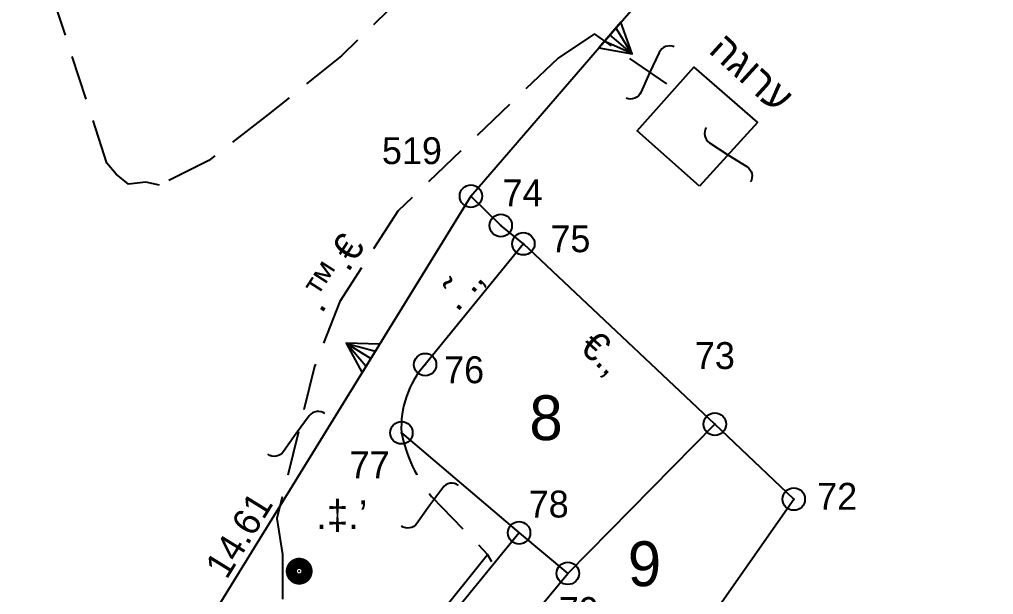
# Model space of a CAD drawing. Header units: feet. Extents: x 199929 to 200372, y 746507 to 746908.
# Drawn here: x 200066.49 to 200093.65, y 746688.47 to 746704.5 of the extents above; entities that cross this region are included whole.
import ezdxf
from ezdxf.enums import TextEntityAlignment as Align

# ---------------------------------------------------------------- set-up
doc = ezdxf.new("R2010")
doc.units = ezdxf.units.FT
doc.header["$LTSCALE"] = 5
doc.header["$MEASUREMENT"] = 0
doc.linetypes.add('HIDDEN', pattern=[0.375, 0.25, -0.125])
doc.layers.get('0').update_dxf_attribs({"linetype": 'CONTINUOUS'})
for name, color, linetype in [('171', 3, 'HIDDEN'), ('1BATIM', 7, 'CONTINUOUS'), ('1EVEN-SAFA', 7, 'HIDDEN'), ('1MADREGOT', 7, 'CONTINUOUS'), ('2NEW_PT', 7, 'CONTINUOUS'), ('2TEURA_PT', 7, 'CONTINUOUS'), ('701_H', 3, 'CONTINUOUS'), ('791', 3, 'CONTINUOUS'), ('8213', 3, 'CONTINUOUS'), ('8213_T', 7, 'CONTINUOUS'), ('GVUL_C51-', 7, 'CONTINUOUS'), ('NUMLOT_AUTO', 7, 'CONTINUOUS'), ('TR_ANOT_FRONTS', 7, 'CONTINUOUS'), ('TR_ANOT_L', 7, 'CONTINUOUS'), ('TR_GUSH_MARKS', 7, 'CONTINUOUS')]:
    doc.layers.add(name, color=color, linetype=linetype)
doc.styles.add('HEBTEXT', font='HEBTXT.shx')
doc.styles.add('TRHEBTXT', font='HEBTXT.SHX')

# ---------------------------------------------------------------- blocks, each defined once
blk = doc.blocks.new('TRP0002')
at = {"linetype": 'Continuous'}
blk.add_circle((0, 0, 3000), 0.5, dxfattribs=at)
blk.add_point((0, 0))
at = {"style": 'TRHEBTXT', "flags": 8}
blk.add_attdef('NAME', text='', height=1.2, dxfattribs=at).set_placement((0, 2.1), align=Align.BOTTOM_CENTER)
blk.add_attdef('HIGHTM', text='', height=1.6, dxfattribs=at).set_placement((-1, 0), align=Align.RIGHT)
blk.add_attdef('HIGHTC', (1, 0), '', height=1.6, dxfattribs=at)
blk.add_attdef('MARK', text='', height=2, dxfattribs=at).set_placement((0, -1.3), align=Align.TOP_CENTER)
blk = doc.blocks.new('8210')
at = {"layer": '2TEURA_PT', "linetype": 'Continuous', "const_width": 0.625}
blk.add_lwpolyline([(-0.4375, 0, 1), (0.4375, 0, 1)], format="xyb", close=True, dxfattribs=at)
at = {"layer": '2TEURA_PT'}
blk.add_point((0, 0), dxfattribs=at)
blk = doc.blocks.new('8213')
at = {"layer": '1BATIM'}
blk.add_blockref('8210', (0, 0), dxfattribs=at)
blk = doc.blocks.new('*X153')
at = {"color": 0}
blk.add_line((200082.5, 746690), (200082.5, 746690), dxfattribs=at)
blk = doc.blocks.new('*X43')
at = {"color": 0}
blk.add_line((200082.5, 746690), (200082.5, 746690), dxfattribs=at)
blk = doc.blocks.new('ANOT1')
at = {"style": 'TRHEBTXT', "flags": 8}
blk.add_attdef('TEXT', text='', height=1.28, dxfattribs=at).set_placement((0, -1.497), align=Align.TOP_CENTER)
blk = doc.blocks.new('ANOT21')
at = {"style": 'TRHEBTXT', "flags": 8}
blk.add_attdef('TEXT', text='', height=1.28, dxfattribs=at).set_placement((-0.022, -1.475), align=Align.TOP_CENTER)
blk = doc.blocks.new('ANOT23')
at = {"style": 'TRHEBTXT', "flags": 8}
blk.add_attdef('TEXT', text='', height=1.28, dxfattribs=at).set_placement((-0.088, -1.453), align=Align.TOP_CENTER)
blk = doc.blocks.new('ANOT105')
blk.add_lwpolyline([(0.255, 1.539, 0.414214), (-0.158, 0.965), (0, 0), (0.184, -0.968, -0.414214), (-0.213, -1.553)], format="xyb")
blk = doc.blocks.new('TR_LOT')
at = {"flags": 8}
blk.add_attdef('LOT', (0, 0), '', height=2, dxfattribs=at)
blk = doc.blocks.new('GUSHMARK')
for p, q in [((-0.025, 0.772), (-0.262, 0.028)), ((0, 0.867), (0, 0)), ((0.023, 0.765), (0.24, 0.036))]:
    blk.add_line(p, q)
at = {"layer": 'TR_GUSH_MARKS'}
blk.add_lwpolyline([(0.501, 0), (0, 0.867), (-0.501, 0)], close=True, dxfattribs=at)
blk = doc.blocks.new('ANOT101')
at = {"xscale": 1.5, "yscale": 1.5, "zscale": 1.5}
blk.add_blockref('GUSHMARK', (0, 0), dxfattribs=at)
blk = doc.blocks.new('TR_FRONT')
at = {"style": 'TRHEBTXT', "flags": 8}
blk.add_attdef('FRONT', text='', height=1.2, dxfattribs=at).set_placement((0, -1), align=Align.TOP_CENTER)

msp = doc.modelspace()

# ---------------------------------------------------------------- linework, layer by layer
at = {"layer": '171'}
for points in [[(200071.77, 746700.57), (200070.39, 746699.88), (200070.01, 746699.97), (200069.53, 746699.91), (200069.19, 746700.19), (200068.93, 746700.5), (200066.49, 746708), (200066.52, 746708.2), (200066.62, 746708.53), (200066.93, 746708.69), (200069.07, 746708.12), (200070.66, 746707.67), (200072.49, 746707.4), (200074.18, 746707.25), (200075.93, 746707.03), (200077.89, 746706.91), (200078.68, 746706.97), (200078.6, 746706.54), (200075.47, 746703.49), (200073.42, 746701.85), (200071.77, 746700.57)], [(200071.77, 746700.57), (200070.39, 746699.88), (200070.01, 746699.97), (200069.53, 746699.91), (200069.19, 746700.19), (200068.93, 746700.5), (200066.49, 746708), (200066.52, 746708.2), (200066.62, 746708.53), (200066.93, 746708.69), (200069.07, 746708.12), (200070.66, 746707.67), (200072.49, 746707.4), (200074.18, 746707.25), (200075.93, 746707.03), (200077.89, 746706.91), (200078.68, 746706.97), (200078.6, 746706.54), (200075.47, 746703.49), (200073.42, 746701.85), (200071.77, 746700.57)], [(200084.54, 746702.71), (200082.52, 746704.1), (200081.51, 746703.43), (200077.04, 746699.16), (200075.42, 746696.64), (200074.72, 746694.83), (200073.67, 746690.59), (200073.82, 746689.59), (200073.82, 746687.5)], [(200084.54, 746702.71), (200082.52, 746704.1), (200081.51, 746703.43), (200077.04, 746699.16), (200075.42, 746696.64), (200074.72, 746694.83), (200073.67, 746690.59), (200073.82, 746689.59), (200073.82, 746687.5)]]:
    msp.add_lwpolyline(points, dxfattribs=at)
at = {"layer": '1BATIM'}
msp.add_line((200078.66, 746685.3), (200081.78, 746689.06), dxfattribs=at)
at = {"layer": '1EVEN-SAFA'}
msp.add_line((200077.98, 746691.2), (200079.54, 746689.59), dxfattribs=at)
msp.add_arc((200081.22, 746693.817), 4.165, 191.595, 218.9312, dxfattribs=at)
at = {"layer": '1MADREGOT'}
for p in [(200077.55, 746687.11), (200079.66, 746689.38)]:
    msp.add_line(p, (200079.54, 746689.59), dxfattribs=at)
at = {"layer": '791'}
msp.add_lwpolyline([(200085.45, 746699.86), (200083.71, 746701.4), (200085.29, 746703.17), (200087.07, 746701.63), (200085.45, 746699.86)], dxfattribs=at)
msp.add_lwpolyline([(200085.45, 746699.86), (200083.71, 746701.4), (200085.29, 746703.17), (200087.07, 746701.63), (200085.45, 746699.86)], dxfattribs=at)
at = {"layer": 'GVUL_C51-'}
for p, q in [((200079.079, 746699.577), (200093.65, 746716.48)), ((200079.079, 746699.577), (200071.41, 746687.138)), ((200079.91, 746698.76), (200079.079, 746699.577)), ((200080.54, 746698.25), (200079.91, 746698.76)), ((200080.54, 746698.25), (200077.8, 746694.88)), ((200085.88, 746693.22), (200080.54, 746698.25)), ((200081.78, 746689.06), (200085.88, 746693.22)), ((200088.08, 746691.13), (200085.88, 746693.22)), ((200077.14, 746692.98), (200080.42, 746690.19)), ((200084.67, 746686.26), (200088.08, 746691.13)), ((200080.42, 746690.19), (200077.36, 746686.44)), ((200080.42, 746690.19), (200081.78, 746689.06))]:
    msp.add_line(p, q, dxfattribs=at)
msp.add_arc((200079.768, 746693.132), 2.632, 138.3816, 183.3072, dxfattribs=at)

# ---------------------------------------------------------------- block references
at = {"layer": '2NEW_PT'}
ref = msp.add_blockref('TRP0002', (200079.079, 746699.577), dxfattribs=dict(at, xscale=0.625, yscale=0.625, zscale=0.625))
ref.add_attrib('NAME', '519', dxfattribs={"layer": '0', "height": 0.75, "style": 'TRHEBTXT', "flags": 8}).set_placement((200077.433, 746700.246), align=Align.BOTTOM_CENTER)
ref = msp.add_blockref('TRP0002', (200079.91, 746698.76), dxfattribs=dict(at, xscale=0.625, yscale=0.625, zscale=0.625))
ref.add_attrib('NAME', '74', dxfattribs={"layer": '0', "height": 0.75, "style": 'TRHEBTXT', "flags": 8}).set_placement((200080.519, 746699.073), align=Align.BOTTOM_CENTER)
ref = msp.add_blockref('TRP0002', (200080.54, 746698.25), dxfattribs=dict(at, xscale=0.625, yscale=0.625, zscale=0.625))
ref.add_attrib('NAME', '75', dxfattribs={"layer": '0', "height": 0.75, "style": 'TRHEBTXT', "flags": 8}).set_placement((200081.852, 746697.79), align=Align.BOTTOM_CENTER)
ref = msp.add_blockref('TRP0002', (200077.8, 746694.88), dxfattribs=dict(at, xscale=0.625, yscale=0.625, zscale=0.625))
ref.add_attrib('NAME', '76', dxfattribs={"layer": '0', "height": 0.75, "style": 'TRHEBTXT', "flags": 8}).set_placement((200078.888, 746694.137), align=Align.BOTTOM_CENTER)
at = {"layer": '2NEW_PT', "xscale": 0.625, "yscale": 0.625, "zscale": 0.625}
msp.add_blockref('TRP0002', (200085.88, 746693.22), dxfattribs=at).add_auto_attribs({'NAME': '73'})
at = {"layer": '2NEW_PT'}
ref = msp.add_blockref('TRP0002', (200077.14, 746692.98), dxfattribs=dict(at, xscale=0.625, yscale=0.625, zscale=0.625))
ref.add_attrib('NAME', '77', dxfattribs={"layer": '0', "height": 0.75, "style": 'TRHEBTXT', "flags": 8}).set_placement((200076.254, 746691.488), align=Align.BOTTOM_CENTER)
ref = msp.add_blockref('TRP0002', (200088.08, 746691.13), dxfattribs=dict(at, xscale=0.625, yscale=0.625, zscale=0.625))
ref.add_attrib('NAME', '72', dxfattribs={"layer": '0', "height": 0.75, "style": 'TRHEBTXT', "flags": 8}).set_placement((200089.29, 746690.608), align=Align.BOTTOM_CENTER)
ref = msp.add_blockref('TRP0002', (200080.42, 746690.19), dxfattribs=dict(at, xscale=0.625, yscale=0.625, zscale=0.625))
ref.add_attrib('NAME', '78', dxfattribs={"layer": '0', "height": 0.75, "style": 'TRHEBTXT', "flags": 8}).set_placement((200081.247, 746690.392), align=Align.BOTTOM_CENTER)
ref = msp.add_blockref('TRP0002', (200081.78, 746689.06), dxfattribs=dict(at, xscale=0.625, yscale=0.625, zscale=0.625))
ref.add_attrib('NAME', '79', dxfattribs={"layer": '0', "height": 0.75, "style": 'TRHEBTXT', "flags": 8}).set_placement((200082.088, 746687.423), align=Align.BOTTOM_CENTER)
at = {"layer": '701_H'}
for name in ['*X153', '*X43']:
    msp.add_blockref(name, (0, 0), dxfattribs=at)
at = {"layer": '8213', "xscale": 0.5, "yscale": 0.5, "zscale": 0.5}
msp.add_blockref('8213', (200074.29, 746689.12, 65.42), dxfattribs=at)
msp.add_blockref('8213', (200074.29, 746689.12, 65.42), dxfattribs=at)
at = {"layer": 'NUMLOT_AUTO'}
ref = msp.add_blockref('TR_LOT', (200081.586, 746693.742), dxfattribs=dict(at, xscale=0.625, yscale=0.625, zscale=0.625))
ref.add_attrib('LOT', '8', (200080.708, 746692.774), dxfattribs={"layer": '0', "height": 1.25, "flags": 8})
ref = msp.add_blockref('TR_LOT', (200085.004, 746689.187), dxfattribs=dict(at, xscale=0.625, yscale=0.625, zscale=0.625))
ref.add_attrib('LOT', '9', (200083.453, 746688.703), dxfattribs={"layer": '0', "height": 1.25, "flags": 8})
at = {"layer": 'TR_ANOT_FRONTS'}
ref = msp.add_blockref('TR_FRONT', (200075.245, 746693.357), dxfattribs=dict(at, xscale=0.625, yscale=0.625, zscale=0.625, rotation=238.3452889502256))
ref.add_attrib('FRONT', '14.61', dxfattribs={"layer": '0', "height": 0.75, "rotation": 58.3453, "style": 'TRHEBTXT', "flags": 8}).set_placement((200072.288, 746690.328), align=Align.TOP_CENTER)
at = {"layer": 'TR_ANOT_L'}
for name, p, xscale, yscale, zscale, rotation in [('ANOT101', (200082.955, 746704.073), 0.625, 0.625, 0.625, 229.2380764575727), ('ANOT105', (200084.068, 746703.035), 0.6250000000000001, 0.6250000000000001, 0.6250000000000001, 325.4674082132576), ('ANOT105', (200086.244, 746700.728), 0.6250000000000001, 0.6250000000000001, 0.6250000000000001, 47.53355888877689), ('ANOT101', (200076.29, 746695.053), 0.625, 0.625, 0.625, 58.34528895022558), ('ANOT105', (200074.207, 746692.959), 0.6250000000000001, 0.6250000000000001, 0.6250000000000001, 314.0963560126926), ('ANOT105', (200077.928, 746690.958), 0.6250000000000001, 0.6250000000000001, 0.6250000000000001, 314.0963560126926)]:
    msp.add_blockref(name, p, dxfattribs=dict(at, xscale=xscale, yscale=yscale, zscale=zscale, rotation=rotation))
ref = msp.add_blockref('ANOT23', (200088.889, 746699.34), dxfattribs=dict(at, xscale=0.625, yscale=0.625, zscale=0.625, rotation=317.6471930952154))
ref.add_attrib('TEXT', 'הגורע', dxfattribs={"layer": '0', "height": 0.8, "rotation": 317.6472, "style": 'TRHEBTXT', "flags": 8}).set_placement((200087.172, 746703.319), align=Align.TOP_CENTER)
ref = msp.add_blockref('ANOT1', (200076.921, 746698.974), dxfattribs=dict(at, xscale=0.625, yscale=0.625, zscale=0.625, rotation=57.26477372815995))
ref.add_attrib('TEXT', '.™.€', dxfattribs={"layer": '0', "height": 0.8, "rotation": 57.2648, "style": 'TRHEBTXT', "flags": 8}).set_placement((200074.858, 746697.664), align=Align.TOP_CENTER)
ref = msp.add_blockref('ANOT21', (200079.851, 746697.042), dxfattribs=dict(at, xscale=0.625, yscale=0.625, zscale=0.625, rotation=49.64936454656804))
ref.add_attrib('TEXT', '.˜.‚', dxfattribs={"layer": '0', "height": 0.8, "rotation": 49.6494, "style": 'TRHEBTXT', "flags": 8}).set_placement((200078.476, 746697.296), align=Align.TOP_CENTER)
ref = msp.add_blockref('ANOT23', (200082.424, 746696.469), dxfattribs=dict(at, xscale=0.625, yscale=0.625, zscale=0.625, rotation=317.6471930952154))
ref.add_attrib('TEXT', '€.‚', dxfattribs={"layer": '0', "height": 0.8, "rotation": 317.6472, "style": 'TRHEBTXT', "flags": 8}).set_placement((200083.02, 746695.522), align=Align.TOP_CENTER)

# ---------------------------------------------------------------- texts
at = {"layer": '8213_T', "style": 'HEBTEXT'}
msp.add_text('.‡.’', height=0.8003, dxfattribs=at).set_placement((200075.476, 746690.678), align=Align.MIDDLE)
msp.add_text('.‡.’', height=0.8003, dxfattribs=at).set_placement((200075.476, 746690.678), align=Align.MIDDLE)

doc.saveas('drawing.dxf')
